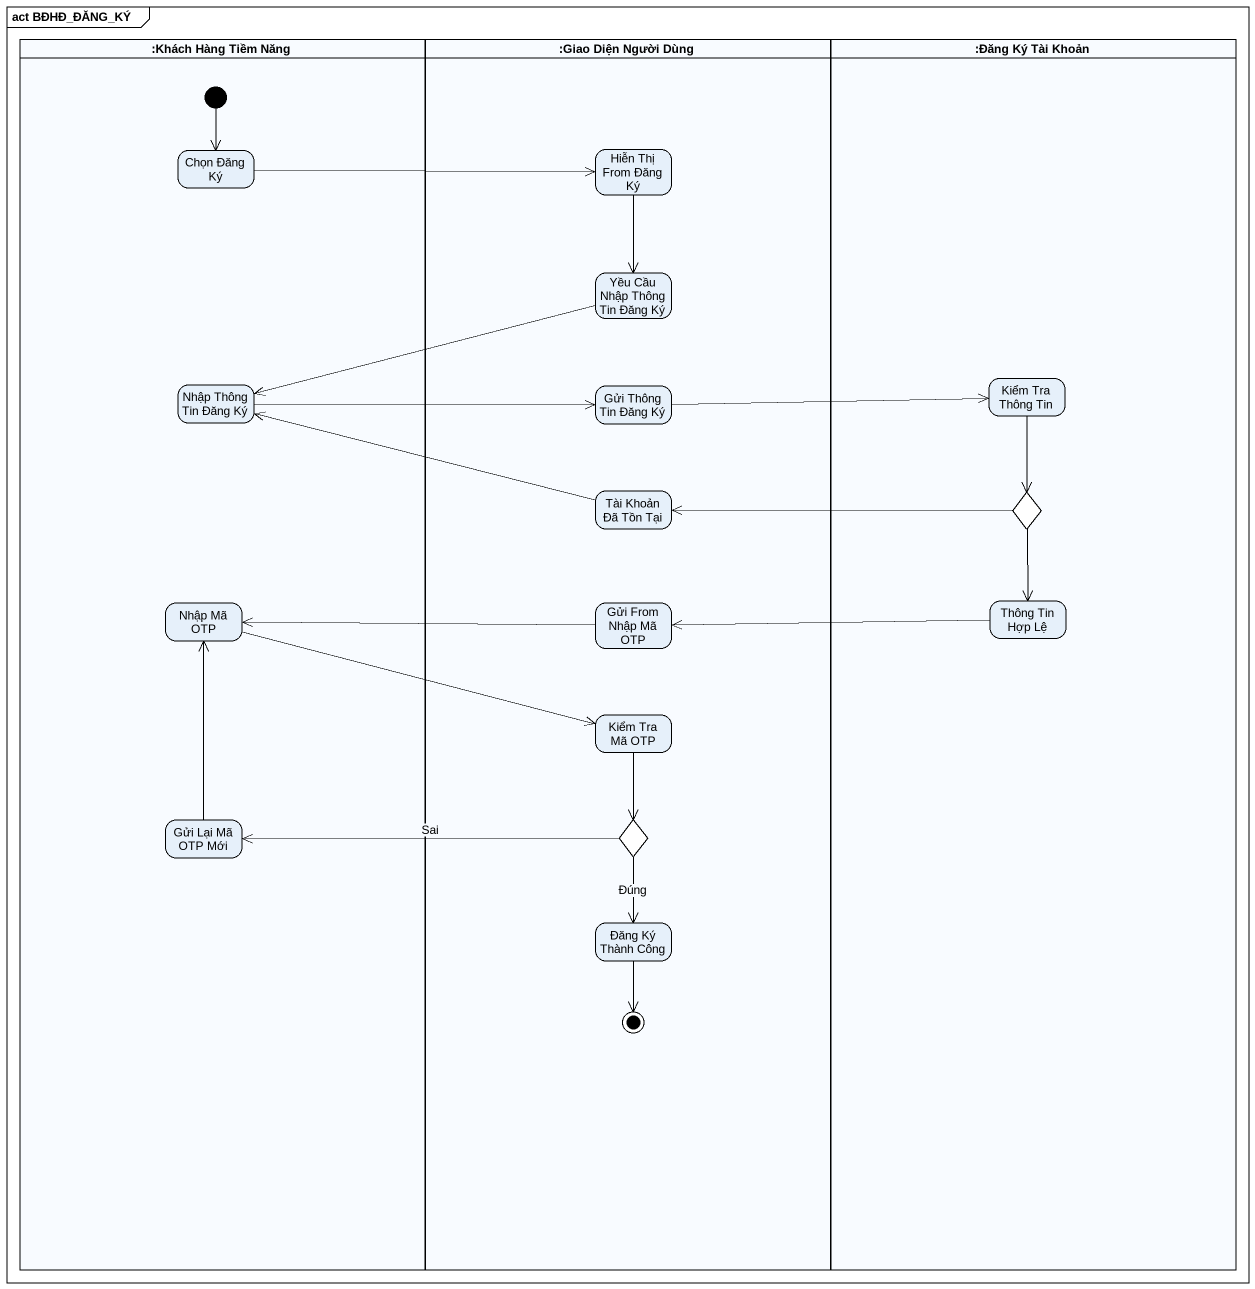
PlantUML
@startuml
mainframe act BĐHĐ_ĐĂNG_KÝ
hide empty description
state ":Khách Hàng Tiềm Năng" as Khách_Hàng_Tiềm_Năng <<partition>> {
  state "Chọn Đăng Ký" as Chọn_Đăng_Ký
  state "Nhập Thông Tin Đăng Ký" as Nhập_Thông_Tin_Đăng_Ký
  state "Nhập Mã OTP" as Nhập_Mã_OTP
  state "Gửi Lại Mã OTP Mới" as Gửi_Lại_Mã_OTP_Mới
  [*] --> Chọn_Đăng_Ký
}
state ":Giao Diện Người Dùng" as Giao_Diện_Người_Dùng <<partition>> {
  state "Hiễn Thị From Đăng Ký" as Hiễn_Thị_From_Đăng_Ký
  state "Yều Cầu Nhập Thông Tin Đăng Ký" as Yều_Cầu_Nhập_Thông_Tin_Đăng
  state "Gửi Thông Tin Đăng Ký" as Gửi_Thông_Tin_Đăng_Ký
  state "Tài Khoản Đã Tồn Tại" as Tài_Khoản_Đã_Tồn_Tại
  state "Gửi From Nhập Mã OTP" as Gửi_From_Nhập_Mã_OTP
  state "Kiểm Tra Mã OTP" as Kiểm_Tra_Mã_OTP
  state choice2 <<choice>>
  state "Đăng Ký Thành Công" as Đăng_Ký_Thành_Công
  Đăng_Ký_Thành_Công --> [*]
}
state ":Đăng Ký Tài Khoản" as Đăng_Ký_Tài_Khoản <<partition>> {
  state "Kiểm Tra Thông Tin" as Kiểm_Tra_Thông_Tin
  state choice1 <<choice>>
  state "Thông Tin Hợp Lệ" as Thông_Tin_Hợp_Lệ
}
Chọn_Đăng_Ký -right-> Hiễn_Thị_From_Đăng_Ký
Hiễn_Thị_From_Đăng_Ký --> Yều_Cầu_Nhập_Thông_Tin_Đăng
Yều_Cầu_Nhập_Thông_Tin_Đăng -left-> Nhập_Thông_Tin_Đăng_Ký
Nhập_Thông_Tin_Đăng_Ký -right-> Gửi_Thông_Tin_Đăng_Ký
Gửi_Thông_Tin_Đăng_Ký -right-> Kiểm_Tra_Thông_Tin
Kiểm_Tra_Thông_Tin --> choice1
Tài_Khoản_Đã_Tồn_Tại -left-> Nhập_Thông_Tin_Đăng_Ký
choice1 -left-> Tài_Khoản_Đã_Tồn_Tại
choice1 --> Thông_Tin_Hợp_Lệ
Nhập_Mã_OTP -right-> Kiểm_Tra_Mã_OTP
Gửi_From_Nhập_Mã_OTP -left-> Nhập_Mã_OTP
Thông_Tin_Hợp_Lệ -left-> Gửi_From_Nhập_Mã_OTP
Kiểm_Tra_Mã_OTP --> choice2
Gửi_Lại_Mã_OTP_Mới -up-> Nhập_Mã_OTP
choice2 -left-> Gửi_Lại_Mã_OTP_Mới : Sai
choice2 --> Đăng_Ký_Thành_Công : Đúng
@enduml
